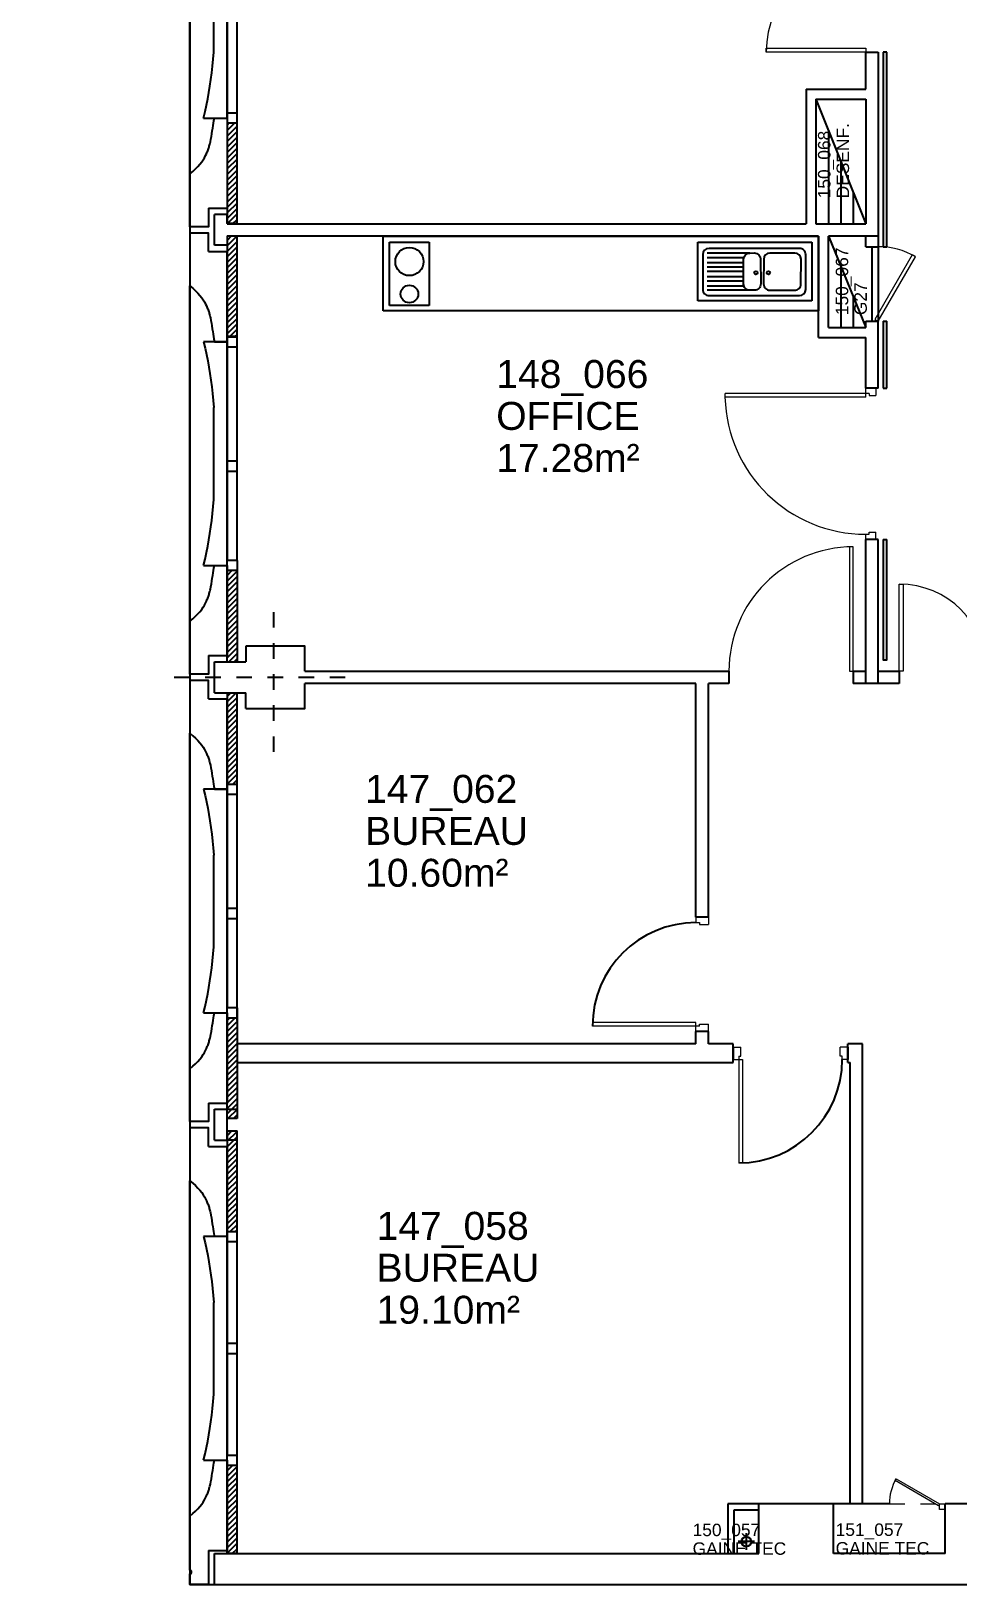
# Model space of a CAD drawing. Header units: metres. Extents: x -5 to 211, y -2 to 116.
# Drawn here: x 143.8 to 151.25, y 56.4 to 68.94 of the extents above; entities that cross this region are included whole.
import ezdxf

# ---------------------------------------------------------------- set-up
doc = ezdxf.new("R2010")
doc.units = ezdxf.units.M
doc.header["$MEASUREMENT"] = 0
doc.linetypes.add('CACHÉ', pattern=[0.25, 0.125, -0.125])
doc.linetypes.add('CONTINU', pattern=[0])
doc.layers.get('0').update_dxf_attribs({"linetype": 'CONTINUOUS'})
for name, color, linetype in [('001 axes', 1, 'CONTINUOUS'), ('004 isolation', 7, 'CONTINUOUS'), ('005 Portes', 7, 'CONTINUOUS'), ('006 sanitaire', 5, 'CONTINUOUS'), ('009 main courante', 171, 'CONTINUOUS'), ('A_CHASS', 4, 'CONTINUOUS'), ('A_Etiqu_Gaine', 8, 'CONTINUOUS'), ('A_Etiqu_Gaine_code', 8, 'CONTINUOUS'), ('A_Etiqu_Local', 8, 'CONTINUOUS'), ('A_MURS_ALÈG', 7, 'CONTINU'), ('A_MURS_CLOI', 7, 'CONTINUOUS'), ('A_MURS_STRU', 7, 'CONTINU'), ('CONTOUR', 54, 'CONTINUOUS')]:
    doc.layers.add(name, color=color, linetype=linetype)
doc.layers.add('A_PORT', color=8, linetype='CONTINUOUS', lineweight=0)
doc.styles.add('Attribut', font='arial.ttf')

# ---------------------------------------------------------------- blocks, each defined once
blk = doc.blocks.new('A_Etiqu_Local')
at = {"style": 'Attribut', "flags": 1}
for tag, p in [('CODE_HOPITAL', (-0.446, 1.964)), ('CODE_SITE', (-0.446, 1.739)), ('CODE_BATIMENT', (-0.446, 1.514)), ('CODE_SECTEUR', (-0.446, 1.289)), ('CODE_ETAGE', (-0.446, 1.064)), ('NOM_NORMALISE', (-0.446, -0.843)), ('SECTEUR_ACTIVITE', (-0.446, -1.068)), ('SOUS_SECTEUR_ACTIVITE', (-0.446, -1.293)), ('VOLUME', (-0.446, -1.518)), ('SERVICE', (-0.446, -1.743)), ('CODE_UG', (-0.446, -1.968)), ('CODE_UA', (-0.446, -2.193)), ('CODE_POLE', (-0.446, -2.418)), ('OCCUPANT_EXTERNE', (-0.446, -2.643)), ('DISPONIBILITE', (-0.446, -2.868)), ('ACCES_HANDICAPES', (-0.446, -3.093)), ('NATURE_SOL', (-0.446, -3.318)), ('RISQUE_LABORATOIRE', (-0.446, -3.543)), ('AMIANTE', (-0.446, -3.768))]:
    blk.add_attdef(tag, p, '', height=0.15, dxfattribs=at)
at = {"layer": 'A_Etiqu_Local', "style": 'Attribut'}
for tag, p in [('CODE_PIECE', (-0.444, 0.528)), ('NOM_USAGE', (-0.444, 0.191)), ('SURFACE', (-0.444, -0.147))]:
    blk.add_attdef(tag, p, '', height=0.225, dxfattribs=at)
blk = doc.blocks.new('A_Etiqu_Gaine')
at = {"style": 'Attribut', "flags": 1}
for tag, p in [('CODE_HOPITAL', (-0.432, 0.865)), ('CODE_SITE', (-0.432, 0.715)), ('CODE_BATIMENT', (-0.432, 0.565)), ('CODE_SECTEUR', (-0.432, 0.415)), ('CODE_ETAGE', (-0.432, 0.265)), ('NOM_NORMALISE', (-0.432, -0.335)), ('SECTEUR_ACTIVITE', (-0.432, -0.485)), ('SOUS_SECTEUR_ACTIVITE', (-0.432, -0.635)), ('SURFACE', (-0.432, -0.785)), ('CODE_UG', (-0.432, -0.935)), ('CODE_POLE', (-0.432, -1.085)), ('AMIANTE', (-0.432, -1.235))]:
    blk.add_attdef(tag, p, '', height=0.1, dxfattribs=at)
at = {"layer": 'A_Etiqu_Gaine', "style": 'Attribut'}
blk.add_attdef('NOM_USAGE', (-0.432, -0.185), '', height=0.1, dxfattribs=at)
at = {"layer": 'A_Etiqu_Gaine_code', "style": 'Attribut'}
blk.add_attdef('CODE_PIECE', (-0.432, -0.035), '', height=0.1, dxfattribs=at)

msp = doc.modelspace()

# ---------------------------------------------------------------- linework, layer by layer
at = {"layer": '001 axes', "color": 8, "linetype": 'CACHÉ'}
for p, q in [((145.75, 63.146), (145.75, 64.346)), ((144.95, 63.746), (146.4, 63.746))]:
    msp.add_line(p, q, dxfattribs=at)
at = {"layer": '004 isolation', "color": 8, "linetype": 'Continuous'}
for p, q in [((145.455, 68.286), (145.375, 68.286)), ((145.375, 68.286), (145.375, 67.396)), ((145.455, 67.396), (145.455, 68.286)), ((145.393, 68.207), (145.375, 68.189)), ((145.375, 68.145), (145.437, 68.207)), ((145.375, 68.207), (145.455, 68.207)), ((145.455, 68.206), (145.375, 68.206)), ((145.455, 68.181), (145.375, 68.101)), ((145.375, 68.057), (145.455, 68.137)), ((145.455, 68.092), (145.375, 68.012)), ((145.375, 67.968), (145.455, 68.048)), ((145.455, 68.004), (145.375, 67.924)), ((145.375, 67.88), (145.455, 67.96)), ((145.455, 67.916), (145.375, 67.836)), ((145.375, 67.791), (145.455, 67.871)), ((145.455, 67.827), (145.375, 67.747)), ((145.375, 67.703), (145.455, 67.783)), ((145.455, 67.739), (145.375, 67.659)), ((145.375, 67.615), (145.455, 67.695)), ((145.455, 67.65), (145.375, 67.57)), ((145.375, 67.526), (145.455, 67.606)), ((145.455, 67.562), (145.375, 67.482)), ((145.375, 67.438), (145.455, 67.518)), ((145.455, 67.397), (145.375, 67.397)), ((145.375, 67.396), (145.455, 67.396)), ((145.455, 67.474), (145.378, 67.397)), ((145.422, 67.397), (145.455, 67.429)), ((145.411, 67.297), (145.375, 67.261)), ((145.375, 67.217), (145.455, 67.297)), ((145.375, 67.297), (145.375, 66.406)), ((145.375, 67.297), (145.455, 67.297)), ((145.455, 67.296), (145.375, 67.296)), ((145.455, 66.406), (145.455, 67.297)), ((145.455, 67.253), (145.375, 67.173)), ((145.375, 67.129), (145.455, 67.209)), ((145.455, 67.164), (145.375, 67.084)), ((145.375, 67.04), (145.455, 67.12)), ((145.455, 67.076), (145.375, 66.996)), ((145.375, 66.952), (145.455, 67.032)), ((145.455, 66.988), (145.375, 66.908)), ((145.375, 66.863), (145.455, 66.943)), ((145.455, 66.899), (145.375, 66.819)), ((145.375, 66.775), (145.455, 66.855)), ((145.455, 66.811), (145.375, 66.731)), ((145.375, 66.687), (145.455, 66.767)), ((145.455, 66.722), (145.375, 66.642)), ((145.375, 66.598), (145.455, 66.678)), ((145.455, 66.634), (145.375, 66.554)), ((145.375, 66.51), (145.455, 66.59)), ((145.455, 66.546), (145.396, 66.487)), ((145.455, 66.487), (145.375, 66.487)), ((145.375, 66.486), (145.455, 66.486)), ((145.375, 66.406), (145.455, 66.406)), ((145.44, 66.487), (145.455, 66.501)), ((145.375, 63.871), (145.375, 64.686)), ((145.455, 64.686), (145.375, 64.686)), ((145.455, 64.686), (145.455, 63.871)), ((145.416, 64.607), (145.375, 64.565)), ((145.375, 64.607), (145.455, 64.607)), ((145.375, 64.521), (145.455, 64.601)), ((145.455, 64.557), (145.375, 64.477)), ((145.375, 64.433), (145.455, 64.513)), ((145.455, 64.468), (145.375, 64.388)), ((145.375, 64.344), (145.455, 64.424)), ((145.455, 64.38), (145.375, 64.3)), ((145.375, 64.256), (145.455, 64.336)), ((145.455, 64.292), (145.375, 64.212)), ((145.375, 64.168), (145.455, 64.248)), ((145.455, 64.203), (145.375, 64.123)), ((145.375, 64.079), (145.455, 64.159)), ((145.455, 64.115), (145.375, 64.035)), ((145.375, 63.991), (145.455, 64.071)), ((145.455, 64.027), (145.375, 63.947)), ((145.375, 63.902), (145.455, 63.982)), ((145.455, 63.938), (145.388, 63.871)), ((145.433, 63.871), (145.455, 63.894)), ((145.375, 63.871), (145.455, 63.871)), ((145.404, 63.622), (145.375, 63.593)), ((145.375, 63.549), (145.448, 63.622)), ((145.375, 63.622), (145.455, 63.622)), ((145.375, 63.622), (145.375, 62.806)), ((145.455, 63.585), (145.375, 63.505)), ((145.375, 63.46), (145.455, 63.54)), ((145.455, 62.806), (145.455, 63.622)), ((145.455, 63.496), (145.375, 63.416)), ((145.375, 63.372), (145.455, 63.452)), ((145.455, 63.408), (145.375, 63.328)), ((145.375, 63.284), (145.455, 63.364)), ((145.455, 63.319), (145.375, 63.239)), ((145.375, 63.195), (145.455, 63.275)), ((145.455, 63.231), (145.375, 63.151)), ((145.375, 63.107), (145.455, 63.187)), ((145.455, 63.143), (145.375, 63.063)), ((145.375, 63.018), (145.455, 63.098)), ((145.455, 63.054), (145.375, 62.974)), ((145.375, 62.93), (145.455, 63.01)), ((145.375, 62.886), (145.455, 62.886)), ((145.455, 62.966), (145.376, 62.886)), ((145.42, 62.886), (145.455, 62.922)), ((145.375, 62.806), (145.455, 62.806)), ((145.375, 60.196), (145.375, 61.086)), ((145.455, 61.086), (145.375, 61.086)), ((145.396, 61.006), (145.375, 60.986)), ((145.375, 61.006), (145.455, 61.006)), ((145.375, 60.941), (145.44, 61.006)), ((145.455, 61.086), (145.455, 60.196)), ((145.455, 60.977), (145.375, 60.897)), ((145.375, 60.853), (145.455, 60.933)), ((145.455, 60.889), (145.375, 60.809)), ((145.375, 60.765), (145.455, 60.845)), ((145.455, 60.8), (145.375, 60.72)), ((145.375, 60.676), (145.455, 60.756)), ((145.455, 60.712), (145.375, 60.632)), ((145.375, 60.588), (145.455, 60.668)), ((145.455, 60.624), (145.375, 60.544)), ((145.375, 60.499), (145.455, 60.579)), ((145.455, 60.535), (145.375, 60.455)), ((145.375, 60.411), (145.455, 60.491)), ((145.455, 60.447), (145.375, 60.367)), ((145.375, 60.323), (145.455, 60.403)), ((145.455, 60.358), (145.375, 60.278)), ((145.375, 60.234), (145.455, 60.314)), ((145.375, 60.271), (145.455, 60.271)), ((145.455, 60.27), (145.382, 60.196)), ((145.455, 60.196), (145.375, 60.196)), ((145.426, 60.196), (145.455, 60.226)), ((145.414, 60.096), (145.375, 60.057)), ((145.375, 60.096), (145.455, 60.096)), ((145.375, 60.096), (145.375, 59.206)), ((145.375, 60.013), (145.455, 60.093)), ((145.455, 60.049), (145.375, 59.969)), ((145.455, 60.022), (145.375, 60.022)), ((145.375, 59.925), (145.455, 60.005)), ((145.455, 59.206), (145.455, 60.096)), ((145.455, 59.961), (145.375, 59.881)), ((145.375, 59.836), (145.455, 59.916)), ((145.455, 59.872), (145.375, 59.792)), ((145.375, 59.748), (145.455, 59.828)), ((145.455, 59.784), (145.375, 59.704)), ((145.375, 59.66), (145.455, 59.74)), ((145.455, 59.696), (145.375, 59.616)), ((145.375, 59.571), (145.455, 59.651)), ((145.455, 59.607), (145.375, 59.527)), ((145.375, 59.483), (145.455, 59.563)), ((145.455, 59.519), (145.375, 59.439)), ((145.375, 59.395), (145.455, 59.475)), ((145.455, 59.43), (145.375, 59.35)), ((145.375, 59.306), (145.455, 59.386)), ((145.375, 59.286), (145.455, 59.286)), ((145.455, 59.342), (145.4, 59.286)), ((145.444, 59.286), (145.455, 59.298)), ((145.375, 59.206), (145.455, 59.206)), ((145.375, 56.696), (145.375, 57.486)), ((145.455, 57.486), (145.375, 57.486)), ((145.455, 56.696), (145.455, 57.486)), ((145.376, 57.407), (145.375, 57.406)), ((145.375, 57.362), (145.42, 57.407)), ((145.375, 57.407), (145.455, 57.407)), ((145.455, 57.397), (145.375, 57.317)), ((145.375, 57.273), (145.455, 57.353)), ((145.455, 57.309), (145.375, 57.229)), ((145.375, 57.185), (145.455, 57.265)), ((145.455, 57.221), (145.375, 57.141)), ((145.375, 57.096), (145.455, 57.176)), ((145.455, 57.132), (145.375, 57.052)), ((145.375, 57.008), (145.455, 57.088)), ((145.455, 57.044), (145.375, 56.964)), ((145.375, 56.92), (145.455, 57)), ((145.455, 56.955), (145.375, 56.875)), ((145.375, 56.831), (145.455, 56.911)), ((145.455, 56.867), (145.375, 56.787)), ((145.375, 56.743), (145.455, 56.823)), ((145.455, 56.779), (145.375, 56.699)), ((145.417, 56.696), (145.455, 56.735)), ((145.455, 56.696), (145.375, 56.696))]:
    msp.add_line(p, q, dxfattribs=at)
at = {"layer": '005 Portes', "color": 8}
for centre, start, end in [((149.145, 60.94), 90, 180), ((149.489, 60.671), 269.999, 359.999)]:
    msp.add_arc(centre, 0.832, start, end, dxfattribs=at)
at = {"layer": '006 sanitaire', "color": 8, "linetype": 'Continuous'}
for p, q in [((146.63, 66.696), (146.63, 67.296)), ((146.63, 67.296), (150.13, 67.296)), ((150.13, 67.296), (150.13, 66.696)), ((146.682, 66.738), (146.682, 67.247)), ((146.682, 67.247), (147, 67.247)), ((147, 67.247), (147, 66.738)), ((149.159, 66.774), (149.159, 67.247)), ((149.159, 67.247), (150.077, 67.247)), ((149.2, 67.147), (149.2, 66.867)), ((149.578, 67.16), (149.235, 67.16)), ((149.978, 67.197), (149.25, 67.197)), ((150.028, 66.867), (150.028, 67.147)), ((150.077, 67.247), (150.077, 66.774)), ((149.235, 67.123), (149.53, 67.123)), ((149.235, 67.085), (149.528, 67.085)), ((149.235, 67.048), (149.528, 67.048)), ((149.528, 67.01), (149.235, 67.01)), ((149.235, 66.972), (149.528, 66.972)), ((149.235, 66.935), (149.529, 66.935)), ((149.235, 66.897), (149.53, 66.897)), ((150.077, 66.774), (149.159, 66.774)), ((149.597, 66.86), (149.235, 66.86)), ((149.25, 66.817), (149.978, 66.817)), ((150.13, 66.696), (146.63, 66.696)), ((147, 66.738), (146.682, 66.738)), ((149.55, 56.859), (149.55, 56.726)), ((149.617, 56.792), (149.484, 56.792))]:
    msp.add_line(p, q, dxfattribs=at)
for points in [[(149.528, 66.91), (149.528, 67.11, -0.414207), (149.578, 67.16), (149.615, 67.161, -0.414212), (149.665, 67.111), (149.666, 66.911, -0.414219), (149.616, 66.861), (149.578, 66.86, -0.41422)], [(149.989, 66.91), (149.99, 67.11, 0.414207), (149.94, 67.16), (149.74, 67.16, 0.414212), (149.69, 67.111), (149.689, 66.911, 0.414219), (149.739, 66.86), (149.939, 66.86, 0.41422)]]:
    msp.add_lwpolyline(points, format="xyb", close=True, dxfattribs=at)
for centre, radius in [((146.841, 67.091), 0.113), ((149.627, 67.001), 0.0132), ((149.728, 67.001), 0.0132), ((146.841, 66.83), 0.0707), ((149.55, 56.792), 0.04)]:
    msp.add_circle(centre, radius, dxfattribs=at)
for centre, start, end in [((149.25, 67.147), 90, 180), ((149.978, 67.147), 0.0017, 90.0018), ((149.25, 66.867), 179.9971, 269.9972), ((149.978, 66.867), 269.9983, 359.9982)]:
    msp.add_arc(centre, 0.05, start, end, dxfattribs=at)
at = {"layer": '009 main courante', "color": 8, "linetype": 'Continuous'}
for p, q in [((150.68, 68.777), (150.65, 68.777)), ((150.65, 67.211), (150.68, 67.211)), ((150.65, 66.611), (150.68, 66.611)), ((150.65, 66.073), (150.68, 66.073)), ((150.65, 64.854), (150.68, 64.854))]:
    msp.add_line(p, q, dxfattribs=at)
for points in [[(150.65, 68.777), (150.65, 67.211)], [(150.68, 67.211), (150.68, 68.777)], [(150.65, 66.611), (150.65, 66.073)], [(150.68, 66.073), (150.68, 66.611)], [(150.65, 64.854), (150.65, 63.886), (150.68, 63.886), (150.68, 64.854)]]:
    msp.add_lwpolyline(points, dxfattribs=at)
at = {"layer": 'A_CHASS', "color": 8, "linetype": 'Continuous'}
for p, q in [((145.375, 70.006), (145.375, 68.286)), ((145.455, 68.286), (145.455, 70.006)), ((145.375, 66.406), (145.375, 64.686)), ((145.455, 64.686), (145.455, 66.406)), ((145.375, 62.806), (145.375, 61.086)), ((145.455, 60.986), (145.455, 62.806)), ((145.375, 59.206), (145.375, 57.486)), ((145.455, 57.486), (145.455, 59.206))]:
    msp.add_line(p, q, dxfattribs=at)
for points in [[(145.455, 65.486), (145.375, 65.486)], [(145.375, 65.406), (145.455, 65.406)], [(145.455, 61.886), (145.375, 61.886)], [(145.375, 61.806), (145.455, 61.806)], [(145.455, 58.386), (145.375, 58.386)], [(145.375, 58.306), (145.455, 58.306)]]:
    msp.add_lwpolyline(points, dxfattribs=at)
at = {"layer": 'A_MURS_ALÈG', "color": 8, "ltscale": 200}
for p, q in [((145.075, 67.796), (145.075, 70.496)), ((145.269, 68.777), (145.269, 69.516)), ((145.075, 64.197), (145.075, 66.896)), ((145.185, 66.446), (145.198, 66.395)), ((145.198, 66.395), (145.209, 66.344)), ((145.209, 66.344), (145.219, 66.293)), ((145.219, 66.293), (145.229, 66.242)), ((145.229, 66.242), (145.237, 66.19)), ((145.237, 66.19), (145.245, 66.137)), ((145.245, 66.137), (145.252, 66.084)), ((145.252, 66.084), (145.258, 66.029)), ((145.258, 66.029), (145.264, 65.973)), ((145.264, 65.973), (145.269, 65.916)), ((145.269, 65.177), (145.269, 65.916)), ((145.075, 60.597), (145.075, 63.296)), ((145.269, 61.577), (145.269, 62.316)), ((145.075, 56.997), (145.075, 59.696)), ((145.269, 57.977), (145.269, 58.716))]:
    msp.add_line(p, q, dxfattribs=at)
for points in [[(145.185, 68.246), (145.375, 68.246), (145.375, 70.046), (145.185, 70.046)], [(145.185, 68.246), (145.198, 68.298), (145.209, 68.349), (145.219, 68.4), (145.229, 68.451), (145.237, 68.503), (145.245, 68.556), (145.252, 68.609), (145.258, 68.664), (145.264, 68.72), (145.269, 68.777)], [(145.185, 64.646), (145.375, 64.646), (145.375, 66.446), (145.185, 66.446)], [(145.185, 64.646), (145.198, 64.698), (145.209, 64.749), (145.219, 64.8), (145.229, 64.851), (145.237, 64.903), (145.245, 64.956), (145.252, 65.009), (145.258, 65.064), (145.264, 65.12), (145.269, 65.177)], [(145.185, 62.846), (145.198, 62.795), (145.209, 62.744), (145.219, 62.693), (145.229, 62.642), (145.237, 62.59), (145.245, 62.537), (145.252, 62.484), (145.258, 62.429), (145.264, 62.373), (145.269, 62.316)], [(145.185, 61.046), (145.375, 61.046), (145.375, 62.846), (145.185, 62.846)], [(145.185, 61.046), (145.198, 61.098), (145.209, 61.149), (145.219, 61.2), (145.229, 61.251), (145.237, 61.303), (145.245, 61.356), (145.252, 61.409), (145.258, 61.464), (145.264, 61.52), (145.269, 61.577)], [(145.185, 59.246), (145.198, 59.195), (145.209, 59.144), (145.219, 59.093), (145.229, 59.042), (145.237, 58.99), (145.245, 58.937), (145.252, 58.884), (145.258, 58.829), (145.264, 58.773), (145.269, 58.716)], [(145.185, 57.446), (145.375, 57.446), (145.375, 59.246), (145.185, 59.246)], [(145.185, 57.446), (145.198, 57.498), (145.209, 57.549), (145.219, 57.6), (145.229, 57.651), (145.237, 57.703), (145.245, 57.756), (145.252, 57.809), (145.258, 57.864), (145.264, 57.92), (145.269, 57.977)]]:
    msp.add_lwpolyline(points, dxfattribs=at)
at = {"layer": 'A_MURS_CLOI', "color": 8, "linetype": 'Continuous'}
for p, q in [((150.51, 68.477), (150.51, 68.777)), ((150.51, 68.777), (150.61, 68.777)), ((150.61, 68.777), (150.61, 66.611)), ((150.03, 68.477), (150.03, 67.396)), ((150.03, 68.477), (150.51, 68.477)), ((150.11, 68.397), (150.11, 67.396)), ((150.11, 68.397), (150.51, 67.396)), ((150.11, 68.397), (150.51, 68.397)), ((150.21, 68.146), (150.21, 67.396)), ((150.31, 67.897), (150.31, 67.396)), ((150.41, 67.646), (150.41, 67.396)), ((145.375, 67.396), (150.03, 67.396)), ((150.11, 67.396), (150.51, 67.396)), ((150.13, 67.296), (145.375, 67.296)), ((150.13, 66.481), (150.13, 67.296)), ((150.21, 66.561), (150.21, 67.296)), ((150.21, 67.296), (150.51, 66.561)), ((150.61, 67.296), (150.21, 67.296)), ((150.51, 67.211), (150.51, 67.296)), ((150.51, 67.211), (150.61, 67.211)), ((150.56, 67.211), (150.56, 66.611)), ((150.31, 67.051), (150.31, 66.561)), ((150.41, 66.811), (150.41, 66.561)), ((150.21, 66.561), (150.51, 66.561)), ((150.51, 66.611), (150.61, 66.611)), ((150.51, 66.561), (150.51, 66.611)), ((150.61, 66.073), (150.61, 66.611)), ((150.13, 66.481), (150.51, 66.481)), ((150.51, 66.073), (150.51, 66.481)), ((150.61, 66.073), (150.51, 66.073)), ((150.51, 63.696), (150.51, 64.854)), ((150.61, 64.854), (150.51, 64.854)), ((150.61, 63.696), (150.61, 64.854)), ((146, 63.796), (149.41, 63.796)), ((149.41, 63.796), (149.41, 63.696)), ((150.41, 63.796), (150.51, 63.796)), ((150.41, 63.796), (150.41, 63.696)), ((150.61, 63.796), (150.78, 63.796)), ((150.78, 63.796), (150.78, 63.696)), ((149.145, 63.696), (146, 63.696)), ((149.145, 61.816), (149.145, 63.696)), ((149.41, 63.696), (149.245, 63.696)), ((149.245, 61.816), (149.245, 63.696)), ((150.78, 63.696), (150.41, 63.696)), ((149.245, 61.816), (149.145, 61.816)), ((149.145, 60.796), (149.145, 60.896)), ((149.245, 60.896), (149.145, 60.896)), ((149.245, 60.796), (149.245, 60.896)), ((149.145, 60.796), (145.455, 60.796)), ((149.445, 60.796), (149.245, 60.796)), ((149.445, 60.771), (149.445, 60.671)), ((150.485, 60.796), (150.365, 60.796)), ((150.365, 60.771), (150.365, 60.671)), ((150.485, 57.096), (150.485, 60.796)), ((145.455, 60.646), (149.445, 60.646)), ((150.365, 60.646), (150.385, 60.646)), ((150.385, 57.096), (150.385, 60.646)), ((149.65, 57.096), (149.4, 57.096)), ((149.4, 57.096), (149.4, 56.696)), ((149.65, 57.046), (149.45, 57.046)), ((149.45, 57.046), (149.45, 56.696))]:
    msp.add_line(p, q, dxfattribs=at)
at = {"layer": 'A_MURS_CLOI', "color": 8}
for p, q in [((149.445, 60.646), (149.445, 60.796)), ((150.365, 60.646), (150.365, 60.796))]:
    msp.add_line(p, q, dxfattribs=at)
at = {"layer": 'A_MURS_CLOI', "color": 8, "linetype": 'Continuous'}
msp.add_lwpolyline([(150.51, 68.397), (150.51, 67.396)], dxfattribs=at)
at = {"layer": 'A_MURS_STRU', "color": 8, "linetype": 'Continuous'}
for p, q in [((145.275, 68.246), (145.375, 68.246)), ((145.375, 68.246), (145.375, 67.521)), ((145.225, 67.521), (145.375, 67.521)), ((145.275, 67.222), (145.275, 67.471)), ((145.375, 67.471), (145.275, 67.471)), ((145.375, 67.397), (145.375, 67.471)), ((145.375, 67.297), (145.375, 67.222)), ((145.225, 67.172), (145.375, 67.172)), ((145.375, 67.222), (145.275, 67.222)), ((145.375, 66.446), (145.375, 67.172)), ((145.275, 66.446), (145.375, 66.446)), ((145.275, 64.647), (145.375, 64.647)), ((145.375, 64.647), (145.375, 63.921)), ((145.225, 63.921), (145.375, 63.921)), ((145.525, 63.996), (145.525, 63.871)), ((145.275, 63.622), (145.275, 63.871)), ((145.275, 63.871), (145.525, 63.871)), ((145.225, 63.572), (145.375, 63.572)), ((145.275, 63.622), (145.525, 63.622)), ((145.375, 62.846), (145.375, 63.572)), ((145.525, 63.496), (145.525, 63.622)), ((145.275, 62.846), (145.375, 62.846)), ((145.375, 61.046), (145.375, 60.321)), ((145.225, 60.321), (145.375, 60.321)), ((145.275, 60.271), (145.375, 60.271)), ((145.275, 60.022), (145.275, 60.271)), ((145.375, 60.022), (145.375, 60.271)), ((145.275, 60.022), (145.375, 60.022)), ((145.225, 59.972), (145.375, 59.972)), ((145.375, 59.246), (145.375, 59.972)), ((145.275, 57.446), (145.375, 57.446)), ((145.375, 57.446), (145.375, 56.721)), ((150.7, 57.096), (149.65, 57.096)), ((149.65, 56.696), (149.65, 57.096)), ((150.25, 56.696), (150.25, 57.096)), ((151.35, 57.096), (151.15, 57.096)), ((151.15, 56.696), (151.15, 57.096)), ((145.225, 56.721), (145.375, 56.721)), ((145.275, 56.696), (149.65, 56.696)), ((145.275, 56.446), (145.275, 56.696)), ((151.15, 56.696), (150.25, 56.696)), ((145.275, 56.446), (151.35, 56.446))]:
    msp.add_line(p, q, dxfattribs=at)
for points in [[(145.075, 67.796), (145.1, 67.817), (145.122, 67.837), (145.141, 67.856), (145.157, 67.874), (145.171, 67.893), (145.183, 67.91), (145.193, 67.927), (145.202, 67.944), (145.21, 67.959), (145.216, 67.975), (145.216, 67.975), (145.219, 67.982), (145.222, 67.99), (145.225, 67.997), (145.227, 68.005), (145.23, 68.012), (145.232, 68.02), (145.234, 68.028), (145.237, 68.037), (145.239, 68.046), (145.241, 68.055), (145.241, 68.055), (145.245, 68.075), (145.249, 68.097), (145.253, 68.12), (145.256, 68.143), (145.26, 68.165), (145.263, 68.186), (145.266, 68.206), (145.268, 68.223), (145.271, 68.237), (145.272, 68.247)], [(145.225, 67.521), (145.225, 67.371), (145.075, 67.371), (145.075, 67.796)], [(145.225, 67.172), (145.225, 67.321), (145.075, 67.321), (145.075, 66.896)], [(145.075, 66.896), (145.1, 66.876), (145.122, 66.856), (145.141, 66.837), (145.157, 66.819), (145.171, 66.8), (145.183, 66.783), (145.193, 66.766), (145.202, 66.749), (145.21, 66.734), (145.216, 66.718), (145.216, 66.718), (145.219, 66.711), (145.222, 66.703), (145.225, 66.696), (145.227, 66.688), (145.23, 66.681), (145.232, 66.673), (145.234, 66.665), (145.237, 66.656), (145.239, 66.647), (145.241, 66.638), (145.241, 66.638), (145.245, 66.618), (145.249, 66.596), (145.253, 66.573), (145.256, 66.55), (145.26, 66.528), (145.263, 66.507), (145.266, 66.487), (145.268, 66.47), (145.271, 66.456), (145.272, 66.446)], [(145.075, 64.197), (145.1, 64.217), (145.122, 64.237), (145.141, 64.256), (145.157, 64.274), (145.171, 64.293), (145.183, 64.31), (145.193, 64.327), (145.202, 64.344), (145.21, 64.359), (145.216, 64.375), (145.216, 64.375), (145.219, 64.382), (145.222, 64.39), (145.225, 64.397), (145.227, 64.405), (145.23, 64.412), (145.232, 64.42), (145.234, 64.428), (145.237, 64.437), (145.239, 64.446), (145.241, 64.455), (145.241, 64.455), (145.245, 64.475), (145.249, 64.497), (145.253, 64.52), (145.256, 64.543), (145.26, 64.565), (145.263, 64.586), (145.266, 64.606), (145.268, 64.623), (145.271, 64.637), (145.272, 64.647)], [(145.225, 63.921), (145.225, 63.772), (145.075, 63.772), (145.075, 64.197)], [(146, 63.796), (146, 63.996), (145.525, 63.996)], [(145.225, 63.572), (145.225, 63.721), (145.075, 63.721), (145.075, 63.296)], [(145.525, 63.496), (146, 63.496), (146, 63.696)], [(145.075, 63.296), (145.1, 63.276), (145.122, 63.256), (145.141, 63.237), (145.157, 63.219), (145.171, 63.2), (145.183, 63.183), (145.193, 63.166), (145.202, 63.149), (145.21, 63.134), (145.216, 63.118), (145.216, 63.118), (145.219, 63.111), (145.222, 63.103), (145.225, 63.096), (145.227, 63.088), (145.23, 63.081), (145.232, 63.073), (145.234, 63.065), (145.237, 63.056), (145.239, 63.047), (145.241, 63.038), (145.241, 63.038), (145.245, 63.018), (145.249, 62.996), (145.253, 62.973), (145.256, 62.95), (145.26, 62.928), (145.263, 62.907), (145.266, 62.887), (145.268, 62.87), (145.271, 62.856), (145.272, 62.846)], [(145.075, 60.597), (145.1, 60.617), (145.122, 60.637), (145.141, 60.656), (145.157, 60.674), (145.171, 60.693), (145.183, 60.71), (145.193, 60.727), (145.202, 60.744), (145.21, 60.759), (145.216, 60.775), (145.216, 60.775), (145.219, 60.782), (145.222, 60.79), (145.225, 60.797), (145.227, 60.805), (145.23, 60.812), (145.232, 60.82), (145.234, 60.828), (145.237, 60.837), (145.239, 60.846), (145.241, 60.855), (145.241, 60.855), (145.245, 60.875), (145.249, 60.897), (145.253, 60.92), (145.256, 60.943), (145.26, 60.965), (145.263, 60.986), (145.266, 61.006), (145.268, 61.023), (145.271, 61.037), (145.272, 61.047)], [(145.225, 60.321), (145.225, 60.171), (145.075, 60.171), (145.075, 60.597)], [(145.225, 59.972), (145.225, 60.121), (145.075, 60.121), (145.075, 59.696)], [(145.075, 59.696), (145.1, 59.676), (145.122, 59.656), (145.141, 59.637), (145.157, 59.619), (145.171, 59.6), (145.183, 59.583), (145.193, 59.566), (145.202, 59.549), (145.21, 59.534), (145.216, 59.518), (145.216, 59.518), (145.219, 59.511), (145.222, 59.503), (145.225, 59.496), (145.227, 59.488), (145.23, 59.481), (145.232, 59.473), (145.234, 59.465), (145.237, 59.456), (145.239, 59.447), (145.241, 59.438), (145.241, 59.438), (145.245, 59.418), (145.249, 59.396), (145.253, 59.373), (145.256, 59.35), (145.26, 59.328), (145.263, 59.307), (145.266, 59.287), (145.268, 59.27), (145.271, 59.256), (145.272, 59.246)], [(145.075, 56.997), (145.1, 57.017), (145.122, 57.037), (145.141, 57.056), (145.157, 57.074), (145.171, 57.093), (145.183, 57.11), (145.193, 57.127), (145.202, 57.144), (145.21, 57.159), (145.216, 57.175), (145.216, 57.175), (145.219, 57.182), (145.222, 57.19), (145.225, 57.197), (145.227, 57.205), (145.23, 57.212), (145.232, 57.22), (145.234, 57.228), (145.237, 57.237), (145.239, 57.246), (145.241, 57.255), (145.241, 57.255), (145.245, 57.275), (145.249, 57.297), (145.253, 57.32), (145.256, 57.343), (145.26, 57.365), (145.263, 57.386), (145.266, 57.406), (145.268, 57.423), (145.271, 57.437), (145.272, 57.447)], [(145.075, 56.562), (145.075, 56.997)], [(145.225, 56.721), (145.225, 56.447), (145.075, 56.447), (145.075, 56.532)]]:
    msp.add_lwpolyline(points, dxfattribs=at)
msp.add_arc((145.075, 56.547), 0.015, 270, 90, dxfattribs=at)
at = {"layer": 'A_PORT', "color": 8, "linetype": 'Continuous'}
for p, q in [((149.71, 68.777), (149.71, 68.807)), ((149.71, 68.807), (150.51, 68.807)), ((150.51, 68.777), (149.71, 68.777)), ((150.51, 68.807), (150.51, 68.777)), ((150.884, 67.145), (150.584, 66.626)), ((150.91, 67.13), (150.884, 67.145)), ((150.61, 66.611), (150.91, 67.13)), ((150.584, 66.626), (150.61, 66.611)), ((150.538, 66.029), (149.379, 66.029)), ((149.379, 65.999), (149.379, 66.029)), ((150.59, 66.073), (150.51, 66.073)), ((150.51, 65.999), (150.51, 66.073)), ((150.538, 66.029), (150.538, 66.013)), ((150.538, 66.013), (150.59, 66.013)), ((150.59, 66.073), (150.59, 66.013)), ((150.51, 65.999), (149.379, 65.999)), ((150.51, 64.897), (150.538, 64.897)), ((150.51, 64.854), (150.51, 64.897)), ((150.538, 64.913), (150.59, 64.913)), ((150.538, 64.897), (150.538, 64.913)), ((150.59, 64.854), (150.59, 64.913)), ((150.41, 64.796), (150.38, 64.796)), ((150.38, 64.796), (150.38, 63.796)), ((150.41, 63.796), (150.41, 64.796)), ((150.59, 64.854), (150.51, 64.854)), ((150.78, 63.796), (150.78, 64.496)), ((150.78, 64.496), (150.81, 64.496)), ((150.81, 64.496), (150.81, 63.796)), ((150.38, 63.796), (150.41, 63.796)), ((150.81, 63.796), (150.78, 63.796)), ((149.145, 61.816), (149.145, 61.773)), ((149.145, 61.773), (149.173, 61.773)), ((149.173, 61.773), (149.173, 61.757)), ((149.173, 61.757), (149.245, 61.757)), ((149.245, 61.816), (149.245, 61.757)), ((149.145, 60.97), (148.313, 60.97)), ((148.313, 60.97), (148.313, 60.94)), ((149.173, 60.94), (148.313, 60.94)), ((149.145, 60.896), (149.145, 60.97)), ((149.173, 60.956), (149.245, 60.956)), ((149.173, 60.94), (149.173, 60.956)), ((149.245, 60.896), (149.245, 60.956)), ((149.445, 60.771), (149.505, 60.771)), ((149.505, 60.699), (149.505, 60.771)), ((150.305, 60.699), (150.305, 60.771)), ((150.365, 60.771), (150.305, 60.771)), ((149.445, 60.671), (149.519, 60.671)), ((149.489, 60.699), (149.489, 59.839)), ((149.489, 60.699), (149.505, 60.699)), ((149.519, 60.671), (149.519, 59.839)), ((150.321, 60.699), (150.305, 60.699)), ((150.321, 60.671), (150.321, 60.699)), ((150.365, 60.671), (150.321, 60.671)), ((149.519, 59.839), (149.489, 59.839)), ((150.746, 57.283), (150.754, 57.298)), ((151.095, 57.081), (150.746, 57.283)), ((150.754, 57.298), (151.104, 57.096)), ((151.104, 57.096), (151.095, 57.081)), ((151.104, 57.05), (151.104, 57.096)), ((151.104, 57.096), (151.15, 57.096)), ((151.15, 57.05), (151.104, 57.05)), ((151.15, 57.096), (151.15, 57.05))]:
    msp.add_line(p, q, dxfattribs=at)
at = {"layer": 'A_PORT', "color": 8, "linetype": 'CACHÉ'}
msp.add_line((150.7, 57.096), (151.104, 57.096), dxfattribs=at)
at = {"layer": 'A_PORT', "color": 8, "linetype": 'Continuous'}
for centre, radius, start, end in [((150.51, 68.777), 0.8, 90, 180), ((150.61, 66.611), 0.6, 60, 90), ((150.51, 66.029), 1.132, 181.5186, 270), ((150.41, 63.796), 1, 90, 180), ((150.78, 63.796), 0.7, 0, 90), ((151.104, 57.096), 0.404, 150, 180)]:
    msp.add_arc(centre, radius, start, end, dxfattribs=at)
at = {"layer": 'CONTOUR', "color": 8}
msp.add_lwpolyline([(143.8, 92.646), (143.8, 78.046), (145.075, 78.046), (145.075, 56.447), (151.35, 56.446), (151.35, 56.734), (158.35, 56.734), (158.35, 45.446), (165.55, 45.446), (165.55, 46.171), (167.2, 46.171), (167.201, 45.271), (185.4, 45.271), (185.4, 49.721), (187.25, 49.721)], dxfattribs=at)

# ---------------------------------------------------------------- block references
at = {"layer": 'A_Etiqu_Gaine', "color": 8}
ref = msp.add_blockref('A_Etiqu_Gaine', (150.191, 68.032), dxfattribs=dict(at, rotation=90))
ref.add_attrib('CODE_PIECE', '150_068', (150.226, 67.6), dxfattribs={"layer": 'A_Etiqu_Gaine_code', "height": 0.1, "rotation": 90, "style": 'Attribut'})
ref.add_attrib('NOM_USAGE', 'DESENF.', (150.376, 67.6), dxfattribs={"height": 0.1, "rotation": 90, "style": 'Attribut'})
ref = msp.add_blockref('A_Etiqu_Gaine', (150.334, 67.092), dxfattribs=dict(at, rotation=90))
ref.add_attrib('CODE_PIECE', '150_067', (150.369, 66.66), dxfattribs={"layer": 'A_Etiqu_Gaine_code', "height": 0.1, "rotation": 90, "style": 'Attribut'})
ref.add_attrib('NOM_USAGE', 'G27', (150.519, 66.66), dxfattribs={"height": 0.1, "rotation": 90, "style": 'Attribut'})
ref = msp.add_blockref('A_Etiqu_Gaine', (149.55, 56.871), dxfattribs=at)
ref.add_attrib('CODE_PIECE', '150_057', (149.118, 56.836), dxfattribs={"layer": 'A_Etiqu_Gaine_code', "height": 0.1, "style": 'Attribut'})
ref.add_attrib('NOM_USAGE', 'GAINE TEC', (149.118, 56.686), dxfattribs={"height": 0.1, "style": 'Attribut'})
ref = msp.add_blockref('A_Etiqu_Gaine', (150.7, 56.873), dxfattribs=at)
ref.add_attrib('CODE_PIECE', '151_057', (150.268, 56.838), dxfattribs={"layer": 'A_Etiqu_Gaine_code', "height": 0.1, "style": 'Attribut'})
ref.add_attrib('NOM_USAGE', 'GAINE TEC', (150.268, 56.688), dxfattribs={"height": 0.1, "style": 'Attribut'})
at = {"layer": 'A_Etiqu_Local', "color": 8}
ref = msp.add_blockref('A_Etiqu_Local', (147.983, 65.546), dxfattribs=at)
ref.add_attrib('CODE_PIECE', '148_066', (147.539, 66.074), dxfattribs={"height": 0.225, "style": 'Attribut'})
ref.add_attrib('NOM_USAGE', 'OFFICE', (147.539, 65.737), dxfattribs={"height": 0.225, "style": 'Attribut'})
ref.add_attrib('SURFACE', '17.28m²', (147.539, 65.399), dxfattribs={"height": 0.225, "style": 'Attribut'})
ref = msp.add_blockref('A_Etiqu_Local', (146.928, 62.208), dxfattribs=at)
ref.add_attrib('CODE_PIECE', '147_062', (146.485, 62.736), dxfattribs={"height": 0.225, "style": 'Attribut'})
ref.add_attrib('NOM_USAGE', 'BUREAU', (146.485, 62.398), dxfattribs={"height": 0.225, "style": 'Attribut'})
ref.add_attrib('SURFACE', '10.60m²', (146.485, 62.061), dxfattribs={"height": 0.225, "style": 'Attribut'})
ref = msp.add_blockref('A_Etiqu_Local', (147.02, 58.692), dxfattribs=at)
ref.add_attrib('CODE_PIECE', '147_058', (146.577, 59.22), dxfattribs={"height": 0.225, "style": 'Attribut'})
ref.add_attrib('NOM_USAGE', 'BUREAU', (146.577, 58.883), dxfattribs={"height": 0.225, "style": 'Attribut'})
ref.add_attrib('SURFACE', '19.10m²', (146.577, 58.545), dxfattribs={"height": 0.225, "style": 'Attribut'})

doc.saveas('drawing.dxf')
